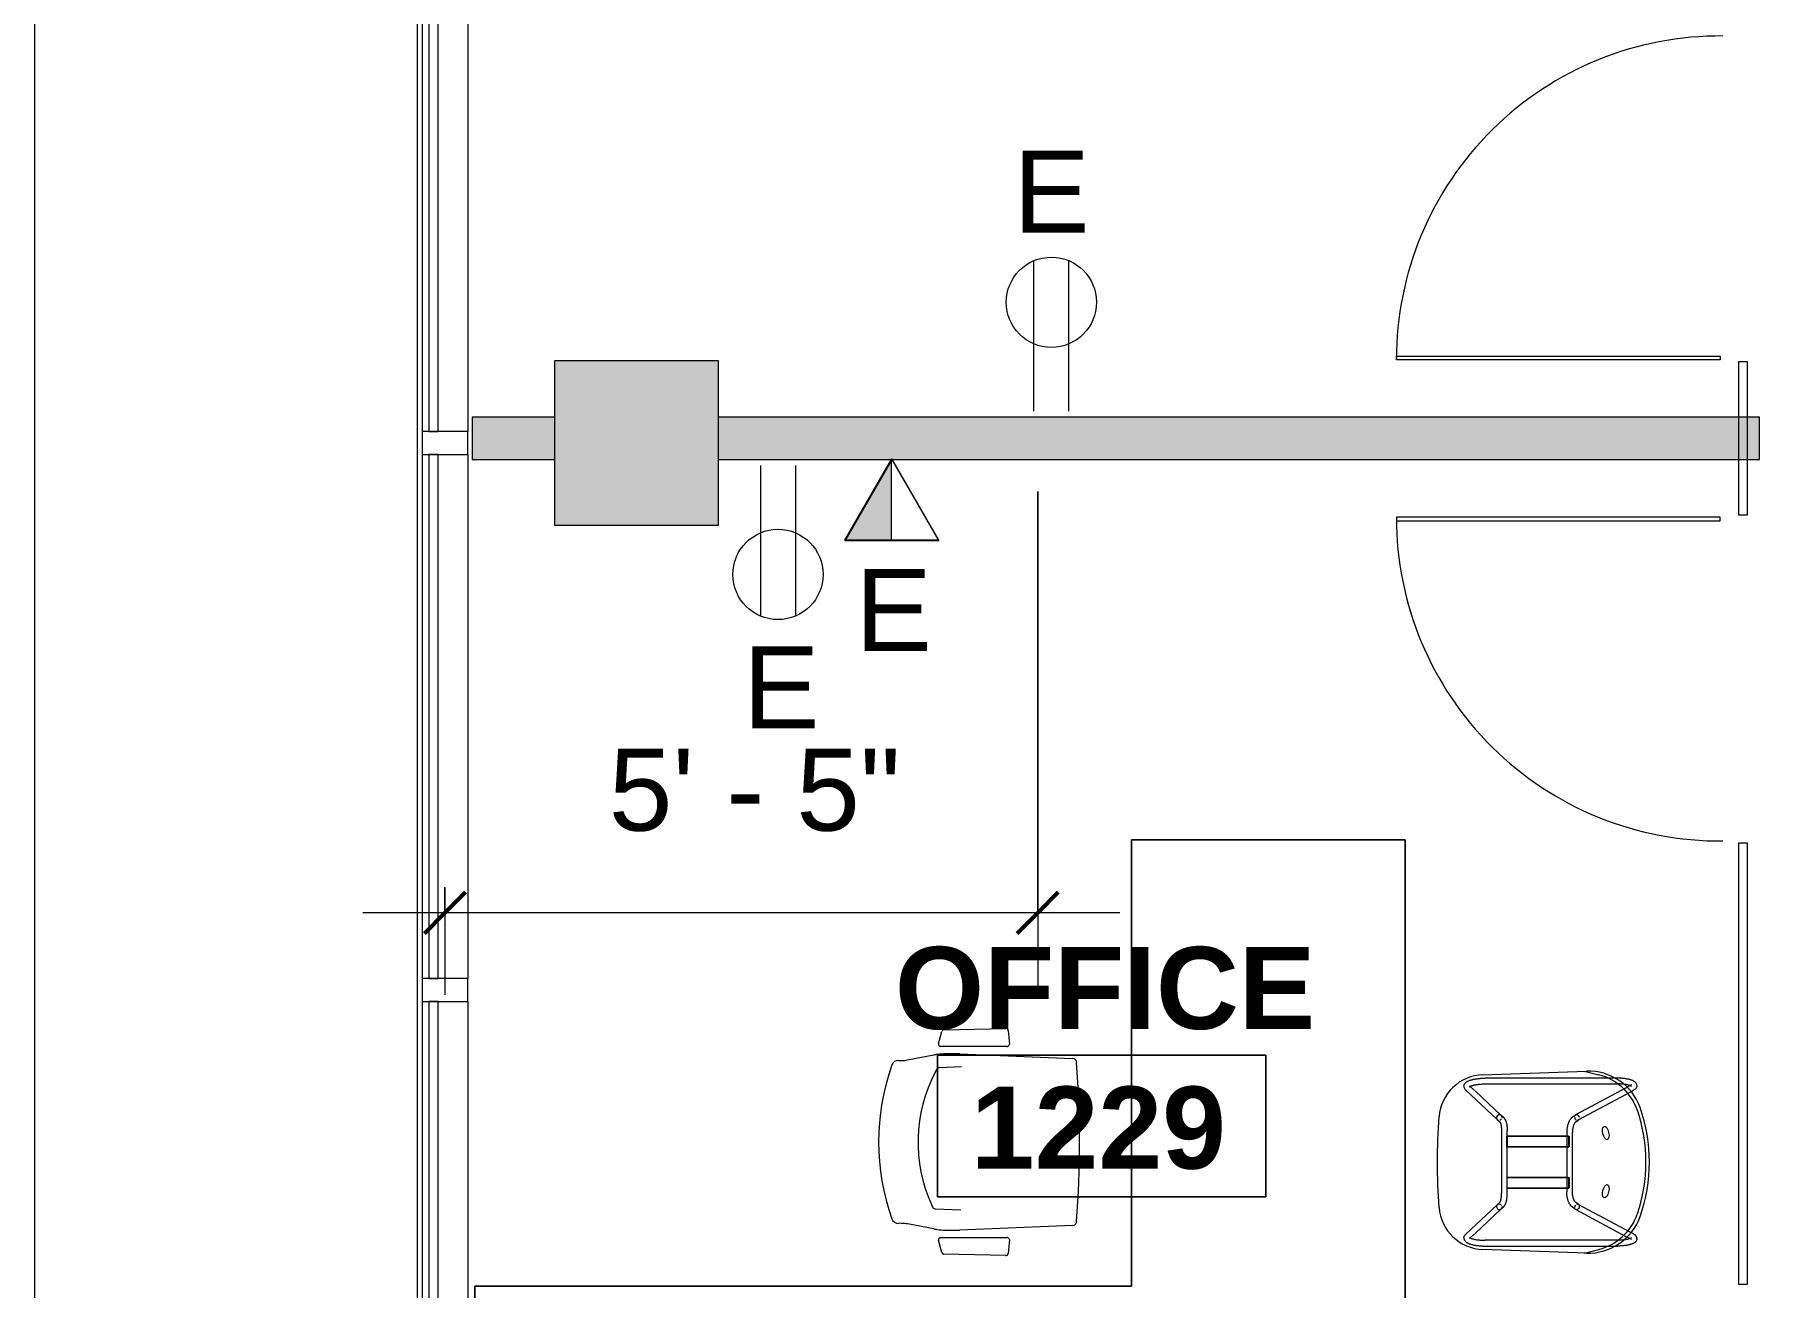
# Model space of a CAD drawing. Header units: inches. Extents: x -326 to 986, y -79 to 1436.
# Drawn here: x -272.6 to -83.5, y 133.9 to 271.3 of the extents above; entities that cross this region are included whole.
import ezdxf

# ---------------------------------------------------------------- set-up
doc = ezdxf.new("R2010")
doc.units = ezdxf.units.IN
doc.header["$LTSCALE"] = 48
doc.header["$MEASUREMENT"] = 0
for name, color, linetype, lineweight in [('A-ANNO-DIMS', 8, 'Continuous', 9), ('A-ANNO-DIMS-96', 8, 'Continuous', 9), ('A-ANNO-NOTE', 4, 'Continuous', 13), ('A-AREA-IDEN', 1, 'Continuous', 9), ('A-DOOR', 8, 'Continuous', 13), ('A-GENM', 8, 'Continuous', 9), ('A-GLAZ-CURT', 8, 'Continuous', 9), ('A-GLAZ-CWMG', 8, 'Continuous', 9), ('A-WALL', 8, 'Continuous', 13), ('A-WALL-PATT', 8, 'Continuous', 13), ('I-FURN', 47, 'Continuous', 9), ('S-COLS', 8, 'Continuous', 13)]:
    doc.layers.add(name, color=color, linetype=linetype, lineweight=lineweight)
doc.styles.add('Swis721 Lt BT', font='swissl.ttf', dxfattribs={"height": 9})
doc.styles.add('Swis721 Lt BT_B', font='', dxfattribs={"height": 9})
doc.styles.get('Swis721 Lt BT_B').set_extended_font_data('Swis721 Lt BT', bold=True)
doc.dimstyles.new('OTJ_-_3_32__Linear__1_2__Tolerance', dxfattribs={"dimscale": 12, "dimtxt": 9.497835, "dimasz": 0.375, "dimexe": 0.75, "dimexo": 0.5, "dimgap": 0.5, "dimtad": 1, "dimdec": 1, "dimrnd": 0.5, "dimzin": 3, "dimdsep": 46, "dimlunit": 4, "dimtxsty": 'Swis721 Lt BT', "dimblk1": 'OBLIQUE', "dimblk2": 'OBLIQUE', "dimsah": 1, "dimcen": 0.09, "dimdle": 0.75, "dimazin": 0, "dimtfac": 1, "dimtdec": 4, "dimtix": 1, "dimtmove": 0, "dimatfit": 3, "dimfxl": 1, "dimtvp": 1, "dimfrac": 2, "dimtolj": 1, "dimtzin": 0, "dimarcsym": 2})

# ---------------------------------------------------------------- blocks, each defined once
blk = doc.blocks.new('Concrete-Square-Column - 18 x 18-6977650-Level XX  POWER _ SIGNAL NEW')
at = {"layer": 'S-COLS'}
blk.add_hatch(color=256, dxfattribs=at).paths.add_polyline_path([(-3.86, -9), (9, -9), (9, 9), (-9, 9), (-9, -9)], flags=0)
for p, q in [((9, 9), (-9, 9)), ((-9, 9), (-9, -9)), ((9, -9), (9, 9)), ((-9, -9), (9, -9))]:
    blk.add_line(p, q, dxfattribs=at)
blk = doc.blocks.new('System Panel - Glazed - Offset-8500634-Level XX  POWER _ SIGNAL NEW')
at = {"layer": 'A-GLAZ-CURT'}
for p, q in [((28.75, 1.75), (-28.75, 1.75)), ((-28.75, 1.75), (-28.75, 0.75)), ((-28.75, 0.75), (28.75, 0.75)), ((28.75, 0.75), (28.75, 1.75))]:
    blk.add_line(p, q, dxfattribs=at)
blk = doc.blocks.new('Rectangular Mullion - 2_5_ x 5_ rectangular-V7-Level XX  POWER _ SIGNAL NEW')
at = {"layer": 'A-GLAZ-CWMG'}
for p, q in [((496.64, -13.97), (554.14, -13.97)), ((496.64, -18.97), (554.14, -18.97))]:
    blk.add_line(p, q, dxfattribs=at)
blk = doc.blocks.new('Rectangular Mullion - 2_5_ x 5_ rectangular-8463284-Level XX  POWER _ SIGNAL NEW')
at = {"layer": 'A-GLAZ-CWMG'}
for p, q in [((-1.25, 2.5), (1.25, 2.5)), ((-1.25, -2.5), (-1.25, 2.5)), ((1.25, 2.5), (1.25, -2.5)), ((1.25, -2.5), (-1.25, -2.5))]:
    blk.add_line(p, q, dxfattribs=at)
blk = doc.blocks.new('Furniture 9 - Furniture 2-7944439-Level XX  POWER _ SIGNAL NEW')
at = {"layer": 'I-FURN'}
for p, q in [((-122.35, 183), (-152.35, 183)), ((-152.35, 183), (-152.35, 134.06)), ((-152.35, 134.06), (-152.35, 183)), ((-152.35, 183), (-122.35, 183)), ((-122.35, 125.84), (-122.35, 183)), ((-122.35, 183), (-122.35, 125.84)), ((-152.35, 134.06), (-224.35, 134.06)), ((-224.35, 134.06), (-224.35, 109.84)), ((-224.35, 109.84), (-224.35, 134.06)), ((-224.35, 134.06), (-152.35, 134.06)), ((-121.18, 125.84), (-122.35, 125.84)), ((-122.35, 125.84), (-121.18, 125.84)), ((-121.18, 109.84), (-121.18, 125.84)), ((-121.18, 125.84), (-121.18, 109.84)), ((-224.35, 109.84), (-121.18, 109.84)), ((-121.18, 109.84), (-224.35, 109.84))]:
    blk.add_line(p, q, dxfattribs=at)
blk = doc.blocks.new('Haworth_Chair_Very-Perforated Conference - Arms-7937587-Level XX  POWER _ SIGNAL NEW')
at = {"layer": 'I-FURN'}
for p, q in [((-9.66, -3.1), (-9.17, 9.25)), ((9.17, 9.25), (9.66, -3.1)), ((-12.31, -4.88), (-12.46, 1.93)), ((-12.22, 2.2), (-10.7, 2.33)), ((-10.47, 2.08), (-10.47, -5.24)), ((10.47, -5.24), (10.47, 2.08)), ((10.7, 2.33), (12.22, 2.2)), ((12.46, 1.93), (12.31, -4.88)), ((-8.18, -5.32), (-8.28, -2.93)), ((7.35, -5.81), (7.45, -3)), ((-10.78, -5.45), (-12.13, -5.09)), ((12.13, -5.09), (10.78, -5.45)), ((-8.99, -8.85), (-9.54, -5.95)), ((9.54, -5.95), (8.99, -8.85)), ((-8.92, -9.82), (-8.93, -9.49)), ((8.93, -9.49), (8.92, -9.82))]:
    blk.add_line(p, q, dxfattribs=at)
for centre, radius, start, end in [((-8.7, 9.25), 0.465, 90, 180), ((0, -107.25), 117.28, 85.7439, 94.2561), ((8.7, 9.25), 0.465, 0, 90.1415), ((-12.2, 1.95), 0.26, 94.7236, 183.2764), ((-10.72, 2.08), 0.254, 359.9835, 85.1214), ((10.72, 2.08), 0.254, 94.8786, 180.0165), ((12.2, 1.95), 0.26, 356.7236, 85.2764), ((14.88, -4.07), 24.56, 177.734, 181.396), ((-14.88, -4.07), 24.56, 358.604, 2.266), ((-12.06, -4.84), 0.253, 189.3587, 255.0149), ((-10.72, -5.2), 0.251, 255.0149, 352.3147), ((-1.67, -4.48), 8, 181.396, 188.0632), ((-1.67, -4.48), 8, 188.0632, 190.6423), ((-7.9, -5.31), 0.279, 182.2861, 236.5267), ((-7.07, -4.46), 1.47, 227.5862, 244.4489), ((1.67, -4.48), 8, 349.3577, 351.9368), ((1.67, -4.48), 8, 351.9368, 358.604), ((10.72, -5.2), 0.251, 187.6853, 284.9851), ((12.06, -4.84), 0.253, 284.9851, 350.6413), ((0.03, 8.86), 16.55, 242.3132, 294.4119), ((6.23, -4.53), 1.8, 290.6312, 303.4353), ((7.07, -5.79), 0.28, 303.4353, 356.5647), ((-12.59, -9.53), 3.66, 0.5592, 10.6423), ((12.59, -9.53), 3.66, 169.3577, 179.4408), ((-8.2, -9.88), 0.726, 175.2058, 250.5697), ((0, 13.38), 25.38, 250.5697, 289.4303), ((8.2, -9.88), 0.726, 289.4303, 4.7942)]:
    blk.add_arc(centre, radius, start, end, dxfattribs=at)
blk = doc.blocks.new('HighTower_Eyes_Guest - HighTower_Eyes_Guest-7937588-Level XX  POWER _ SIGNAL NEW')
at = {"layer": 'I-FURN'}
for p, q in [((-8.38, 8.72), (-7.85, 8.16)), ((-8.25, 8.73), (-8.25, 8.72)), ((-4.67, 5.67), (-7.92, 9.15)), ((-7.81, 8.11), (-5.12, 5.24)), ((7.92, 9.15), (4.67, 5.67)), ((5.12, 5.24), (7.81, 8.11)), ((7.85, 8.16), (8.38, 8.72)), ((8.25, 8.73), (8.25, 8.72)), ((8.32, 9.33), (8.38, 9.33)), ((8.53, 7.8), (8.53, 7.74)), ((-9.98, -4.11), (-9.58, 7.25)), ((-9.2, 7.02), (-9.2, -7.23)), ((-8.57, -7.57), (-8.57, 7.02)), ((-4.4, 5.38), (-4.67, 5.67)), ((4.67, 5.67), (4.4, 5.38)), ((8.57, 7.02), (8.57, -7.57)), ((9.19, 7.46), (9.19, 7.38)), ((9.2, -7.19), (9.2, 7.02)), ((9.58, 7.25), (9.98, -4.11)), ((-5.13, 5.25), (-4.85, 4.95)), ((-4.4, 5.38), (-4.4, 5.38)), ((3.42, 5.2), (-3.42, 5.2)), ((-3.42, 4.58), (-2.86, 4.58)), ((-1.68, 4.61), (-2.86, 4.61)), ((-2.86, 4.61), (-2.86, 4.59)), ((-2.86, 4.6), (-1.68, 4.6)), ((-2.86, 4.58), (-2.86, 4.6)), ((-2.86, 3.53), (-2.86, 4.6)), ((-2.86, 4.59), (-2.86, 4.58)), ((-2.86, 4.58), (-2.86, 4.58)), ((-2.86, 4.58), (-2.86, 3.07)), ((-1.68, 4.59), (-1.68, 4.61)), ((-1.68, 4.6), (-1.68, 4.58)), ((-1.68, 4.6), (-1.68, 3.53)), ((-1.68, 4.58), (-1.68, 4.59)), ((-1.68, 4.58), (1.68, 4.58)), ((-1.68, 4.58), (-1.68, 4.58)), ((-1.68, 3.07), (-1.68, 4.58)), ((1.68, 4.59), (1.68, 4.61)), ((1.68, 4.61), (2.86, 4.61)), ((1.68, 3.53), (1.68, 4.6)), ((1.68, 4.6), (1.68, 4.58)), ((2.86, 4.6), (1.68, 4.6)), ((1.68, 4.58), (1.68, 4.59)), ((1.68, 4.58), (1.68, 3.07)), ((2.86, 4.61), (2.86, 4.59)), ((2.86, 4.58), (2.86, 4.6)), ((2.86, 4.6), (2.86, 3.53)), ((2.86, 4.59), (2.86, 4.58)), ((2.86, 4.58), (3.42, 4.58)), ((2.86, 3.07), (2.86, 4.58)), ((3.44, 5.2), (3.42, 5.2)), ((3.44, 4.58), (3.42, 4.58)), ((4.65, 4.81), (4.62, 4.79)), ((4.79, 4.89), (4.76, 4.87)), ((4.85, 4.95), (5.13, 5.25)), ((-2.86, 3.21), (-2.86, 3.53)), ((-2.86, -1.43), (-2.86, 3.21)), ((-2.86, 3.07), (-2.86, 2.45)), ((-2.86, 2.45), (-2.86, 1.82)), ((-1.68, 3.53), (-1.68, 3.37)), ((-1.68, 3.37), (-1.68, 3.21)), ((-1.68, 3.21), (-1.68, -1.43)), ((-1.68, 1.82), (-1.68, 3.07)), ((1.68, 3.37), (1.68, 3.53)), ((1.68, 3.21), (1.68, 3.37)), ((1.68, -1.43), (1.68, 3.21)), ((1.68, 3.07), (1.68, 1.82)), ((2.86, 3.53), (2.86, 3.21)), ((2.86, 3.21), (2.86, -1.43)), ((2.86, 1.82), (2.86, 3.07)), ((-2.86, 1.82), (-2.86, 0.75)), ((-2.86, 0.75), (-2.86, -0.38)), ((-1.68, 0.75), (-1.68, 1.82)), ((-1.68, 0.18), (-1.68, 0.75)), ((-1.68, -0.38), (-1.68, 0.18)), ((1.68, 1.82), (1.68, 0.75)), ((1.68, 0.75), (1.68, -0.38)), ((2.86, 0.75), (2.86, 1.82)), ((2.86, -0.38), (2.86, 0.75)), ((-2.86, -0.38), (-2.86, -1.94)), ((-2.86, -1.55), (-2.86, -1.43)), ((-2.86, -1.76), (-2.86, -1.55)), ((-2.86, -1.96), (-2.86, -1.76)), ((-1.68, -1.94), (-1.68, -0.38)), ((-1.68, -1.43), (-1.68, -1.76)), ((-1.68, -1.76), (-1.68, -1.96)), ((1.68, -0.38), (1.68, -1.95)), ((1.68, -1.66), (1.68, -1.43)), ((1.68, -1.76), (1.68, -1.66)), ((1.68, -1.96), (1.68, -1.76)), ((2.86, -1.94), (2.86, -0.38)), ((2.86, -1.43), (2.86, -1.66)), ((2.86, -1.66), (2.86, -1.76)), ((2.86, -1.76), (2.86, -1.96)), ((-5.18, -2.92), (-8.18, -8.49)), ((-7.71, -8.96), (-4.63, -3.21)), ((-4.92, -2.56), (-5.16, -2.9)), ((-4.92, -2.56), (-4.89, -2.52)), ((-4.82, -2.44), (-4.78, -2.41)), ((-4.65, -3.26), (-4.41, -2.93)), ((-4.52, -2.22), (-4.47, -2.2)), ((-4.39, -2.9), (-4.38, -2.89)), ((-4.28, -2.8), (-4.25, -2.79)), ((-3.32, -1.94), (-3.25, -1.94)), ((3.25, -1.94), (-3.25, -1.94)), ((-3.25, -2.57), (3.25, -2.57)), ((-2.86, -1.99), (-2.86, -2.03)), ((-2.86, -2.03), (-2.86, -1.99)), ((-2.86, -2.04), (-2.86, -2.1)), ((-2.86, -2.1), (-2.86, -2.04)), ((-2.86, -2.17), (-2.86, -2.1)), ((-2.86, -2.12), (-2.86, -2.17)), ((-1.68, -2.12), (-2.86, -2.12)), ((-1.68, -2.22), (-2.86, -2.22)), ((-1.68, -2.04), (-1.68, -2.09)), ((-1.68, -2.09), (-1.68, -2.04)), ((-1.68, -2.1), (-1.68, -2.16)), ((1.68, -2.05), (1.68, -2.1)), ((1.68, -2.1), (1.68, -2.05)), ((1.68, -2.12), (1.68, -2.18)), ((1.68, -2.18), (1.68, -2.12)), ((2.86, -2.12), (1.68, -2.12)), ((2.86, -2.22), (1.68, -2.22)), ((2.86, -1.99), (2.86, -2.04)), ((2.86, -2.04), (2.86, -1.99)), ((2.86, -2.04), (2.86, -2.1)), ((2.86, -2.1), (2.86, -2.04)), ((2.86, -2.11), (2.86, -2.18)), ((2.86, -2.18), (2.86, -2.12)), ((4.41, -2.93), (4.65, -3.26)), ((4.62, -3.2), (7.71, -8.96)), ((5.16, -2.9), (4.92, -2.56)), ((8.2, -8.54), (5.17, -2.9)), ((-9.97, -3.84), (-9.57, -5.45)), ((9.97, -3.84), (9.57, -5.45)), ((-9.2, -7.23), (-9.2, -7.57)), ((9.2, -7.57), (9.2, -7.23)), ((-8.2, -8.54), (-8.43, -8.96)), ((-8.3, -9.03), (-8.3, -9.03)), ((-7.88, -9.26), (-7.71, -8.96)), ((7.71, -8.96), (7.88, -9.26)), ((8.43, -8.96), (8.2, -8.54)), ((8.3, -9.03), (8.3, -9.03)), ((8.56, -7.9), (8.57, -7.83)), ((8.57, -7.57), (8.57, -7.57))]:
    blk.add_line(p, q, dxfattribs=at)
at = {"layer": 'I-FURN', "flags": 128}
for points in [[(-9.17, 7.68), (-9.17, 7.62), (-9.18, 7.54), (-9.19, 7.46)], [(-9.1, 8.16), (-9.12, 8.08), (-9.13, 8.01), (-9.14, 7.93), (-9.15, 7.86), (-9.16, 7.78), (-9.17, 7.7)], [(-8.97, 8.68), (-8.99, 8.62), (-9.01, 8.56), (-9.03, 8.5), (-9.04, 8.43), (-9.06, 8.37), (-9.08, 8.3), (-9.09, 8.23), (-9.1, 8.16)], [(-8.9, 8.84), (-8.93, 8.79), (-8.95, 8.74), (-8.97, 8.68)], [(-8.69, 9.16), (-8.73, 9.12), (-8.77, 9.08), (-8.8, 9.04), (-8.83, 8.99), (-8.85, 8.94), (-8.88, 8.9), (-8.9, 8.85)], [(-8.56, 9.27), (-8.61, 9.24), (-8.65, 9.2), (-8.69, 9.16)], [(-8.53, 7.8), (-8.53, 7.74), (-8.54, 7.67), (-8.55, 7.6), (-8.55, 7.53), (-8.56, 7.45), (-8.56, 7.38), (-8.57, 7.3), (-8.57, 7.23), (-8.57, 7.15), (-8.57, 7.08), (-8.57, 7.02)], [(-8.45, 9.31), (-8.51, 9.29), (-8.56, 9.27)], [(-8.37, 8.49), (-8.39, 8.45), (-8.4, 8.4), (-8.42, 8.35), (-8.43, 8.3), (-8.45, 8.25), (-8.46, 8.19), (-8.47, 8.13), (-8.48, 8.07), (-8.49, 8.01), (-8.51, 7.95), (-8.52, 7.88), (-8.52, 7.81)], [(-8.32, 9.33), (-8.38, 9.33), (-8.45, 9.31)], [(-8.38, 8.73), (-8.38, 8.72), (-8.38, 8.72)], [(-8.3, 8.66), (-8.31, 8.63), (-8.33, 8.6), (-8.34, 8.57), (-8.36, 8.53), (-8.37, 8.49)], [(-8.31, 9.33), (-8.25, 9.33), (-8.19, 9.31), (-8.13, 9.29), (-8.07, 9.27), (-8.02, 9.24), (-7.98, 9.2)], [(-8.26, 8.71), (-8.27, 8.7), (-8.29, 8.68), (-8.3, 8.66)], [(-8.25, 8.72), (-8.25, 8.72), (-8.26, 8.71)], [(-7.98, 9.2), (-7.94, 9.16), (-7.92, 9.15)], [(8.13, 9.29), (8.07, 9.27), (8.02, 9.24), (7.98, 9.2), (7.94, 9.16), (7.92, 9.15)], [(8.31, 9.33), (8.25, 9.33), (8.19, 9.31), (8.13, 9.29)], [(8.25, 8.72), (8.25, 8.72), (8.26, 8.71)], [(8.26, 8.71), (8.27, 8.7), (8.29, 8.68), (8.3, 8.66)], [(8.3, 8.66), (8.31, 8.63), (8.33, 8.6), (8.34, 8.57), (8.36, 8.53)], [(8.36, 8.53), (8.37, 8.49), (8.39, 8.45), (8.4, 8.4)], [(8.38, 9.33), (8.45, 9.31), (8.51, 9.29), (8.56, 9.27), (8.61, 9.24), (8.65, 9.2), (8.69, 9.16), (8.73, 9.12), (8.77, 9.08), (8.8, 9.04), (8.83, 8.99), (8.85, 8.94), (8.88, 8.9), (8.9, 8.85)], [(8.38, 8.73), (8.38, 8.72), (8.38, 8.72)], [(8.4, 8.4), (8.42, 8.35), (8.43, 8.3), (8.45, 8.25), (8.46, 8.19)], [(8.46, 8.19), (8.47, 8.13), (8.48, 8.07), (8.49, 8.01)], [(8.49, 8.01), (8.51, 7.95), (8.52, 7.88), (8.52, 7.81)], [(8.53, 7.74), (8.54, 7.67), (8.55, 7.6), (8.55, 7.53)], [(8.9, 8.84), (8.93, 8.79), (8.95, 8.74), (8.97, 8.68)], [(8.97, 8.68), (8.99, 8.62), (9.01, 8.56), (9.03, 8.5), (9.04, 8.43), (9.06, 8.37), (9.08, 8.3), (9.09, 8.23), (9.1, 8.16), (9.12, 8.08), (9.13, 8.01), (9.14, 7.93), (9.15, 7.86), (9.16, 7.78), (9.17, 7.7)], [(9.17, 7.68), (9.17, 7.62), (9.18, 7.54), (9.19, 7.46)], [(-9.19, 7.46), (-9.19, 7.38), (-9.19, 7.29), (-9.2, 7.21), (-9.2, 7.13), (-9.2, 7.04), (-9.2, 7.02)], [(8.55, 7.53), (8.56, 7.45), (8.56, 7.38)], [(8.56, 7.38), (8.57, 7.3), (8.57, 7.23), (8.57, 7.15), (8.57, 7.08), (8.57, 7.02)], [(9.19, 7.38), (9.19, 7.29), (9.2, 7.21), (9.2, 7.13), (9.2, 7.04), (9.2, 7.02)], [(-4.85, 4.95), (-4.82, 4.92), (-4.79, 4.89), (-4.76, 4.87), (-4.72, 4.85), (-4.69, 4.83)], [(-4.69, 4.83), (-4.65, 4.81), (-4.62, 4.79), (-4.58, 4.77), (-4.54, 4.75)], [(-4.54, 4.75), (-4.5, 4.74), (-4.46, 4.73), (-4.42, 4.71), (-4.38, 4.7)], [(-4.4, 5.38), (-4.39, 5.38), (-4.38, 5.37), (-4.37, 5.37), (-4.36, 5.36), (-4.35, 5.35), (-4.33, 5.34), (-4.31, 5.33), (-4.29, 5.33), (-4.26, 5.32), (-4.24, 5.31), (-4.21, 5.3), (-4.18, 5.29), (-4.15, 5.28), (-4.11, 5.27)], [(-4.38, 4.7), (-4.34, 4.69), (-4.29, 4.67), (-4.25, 4.66), (-4.2, 4.65), (-4.16, 4.64), (-4.11, 4.64), (-4.06, 4.63), (-4.01, 4.62), (-3.96, 4.61), (-3.91, 4.61), (-3.86, 4.6), (-3.81, 4.6), (-3.76, 4.59), (-3.7, 4.59), (-3.65, 4.58), (-3.6, 4.58), (-3.54, 4.58)], [(-4.11, 5.27), (-4.08, 5.27), (-4.04, 5.26), (-4, 5.25), (-3.97, 5.24), (-3.93, 5.24), (-3.88, 5.23), (-3.84, 5.23), (-3.8, 5.22)], [(-3.8, 5.22), (-3.76, 5.22), (-3.71, 5.21), (-3.67, 5.21), (-3.62, 5.21), (-3.58, 5.21), (-3.53, 5.2), (-3.49, 5.2), (-3.44, 5.2), (-3.42, 5.2)], [(-3.54, 4.58), (-3.49, 4.58), (-3.44, 4.58), (-3.42, 4.58)], [(3.58, 5.21), (3.53, 5.2), (3.49, 5.2), (3.44, 5.2)], [(3.6, 4.58), (3.54, 4.58), (3.49, 4.58), (3.44, 4.58)], [(3.8, 5.22), (3.76, 5.22), (3.71, 5.21), (3.67, 5.21), (3.62, 5.21), (3.58, 5.21)], [(4.16, 4.64), (4.11, 4.64), (4.06, 4.63), (4.01, 4.62), (3.96, 4.61), (3.91, 4.61), (3.86, 4.6), (3.81, 4.6), (3.76, 4.59), (3.7, 4.59), (3.65, 4.58), (3.6, 4.58)], [(4.11, 5.27), (4.08, 5.27), (4.04, 5.26), (4, 5.25), (3.97, 5.24), (3.93, 5.24), (3.88, 5.23), (3.84, 5.23), (3.8, 5.22)], [(4.21, 5.3), (4.18, 5.29), (4.15, 5.28), (4.11, 5.27)], [(4.34, 4.69), (4.29, 4.67), (4.25, 4.66), (4.2, 4.65), (4.16, 4.64)], [(4.4, 5.38), (4.4, 5.38), (4.39, 5.38), (4.38, 5.37), (4.37, 5.37), (4.36, 5.36), (4.35, 5.35), (4.33, 5.34), (4.31, 5.33), (4.29, 5.33), (4.26, 5.32), (4.24, 5.31), (4.21, 5.3)], [(4.42, 4.71), (4.38, 4.7), (4.34, 4.69)], [(4.62, 4.79), (4.58, 4.77), (4.54, 4.75), (4.5, 4.74), (4.46, 4.73), (4.42, 4.71)], [(4.76, 4.87), (4.72, 4.85), (4.69, 4.83), (4.65, 4.81)], [(4.85, 4.95), (4.82, 4.92), (4.79, 4.89)], [(-4.89, -2.52), (-4.86, -2.48), (-4.82, -2.44)], [(-4.78, -2.41), (-4.74, -2.37), (-4.7, -2.34), (-4.66, -2.31)], [(-4.66, -2.31), (-4.61, -2.28), (-4.56, -2.25), (-4.52, -2.22)], [(-4.47, -2.2), (-4.41, -2.17), (-4.36, -2.15)], [(-4.41, -2.93), (-4.4, -2.91), (-4.39, -2.9)], [(-4.38, -2.89), (-4.36, -2.87), (-4.34, -2.85), (-4.32, -2.84), (-4.3, -2.82), (-4.28, -2.8)], [(-4.36, -2.15), (-4.31, -2.12), (-4.25, -2.1), (-4.19, -2.08)], [(-4.25, -2.79), (-4.22, -2.77), (-4.19, -2.75)], [(-4.19, -2.08), (-4.14, -2.07), (-4.08, -2.05)], [(-4.19, -2.75), (-4.15, -2.74), (-4.12, -2.72)], [(-4.12, -2.72), (-4.08, -2.71), (-4.04, -2.69)], [(-4.08, -2.05), (-4.02, -2.03), (-3.96, -2.02), (-3.9, -2.01), (-3.83, -1.99)], [(-4.04, -2.69), (-4, -2.68), (-3.96, -2.66), (-3.91, -2.65), (-3.87, -2.64), (-3.82, -2.63), (-3.77, -2.62), (-3.72, -2.61), (-3.67, -2.6), (-3.62, -2.59), (-3.57, -2.59)], [(-3.83, -1.99), (-3.77, -1.98), (-3.71, -1.97), (-3.64, -1.96), (-3.58, -1.96), (-3.51, -1.95), (-3.45, -1.95), (-3.38, -1.94), (-3.32, -1.94)], [(-3.57, -2.59), (-3.52, -2.58), (-3.46, -2.58), (-3.41, -2.57), (-3.36, -2.57), (-3.3, -2.57), (-3.25, -2.57)], [(4.08, -2.05), (4.02, -2.03), (3.96, -2.02), (3.9, -2.01), (3.83, -1.99), (3.77, -1.98), (3.71, -1.97), (3.64, -1.96), (3.58, -1.96), (3.51, -1.95), (3.45, -1.95), (3.38, -1.94), (3.32, -1.94), (3.25, -1.94)], [(3.52, -2.58), (3.46, -2.58), (3.41, -2.57), (3.36, -2.57), (3.3, -2.57), (3.25, -2.57)], [(3.77, -2.62), (3.72, -2.61), (3.67, -2.6), (3.62, -2.59), (3.57, -2.59), (3.52, -2.58)], [(4.38, -2.89), (4.36, -2.87), (4.34, -2.85), (4.32, -2.84), (4.3, -2.82), (4.28, -2.8), (4.25, -2.79), (4.22, -2.77), (4.19, -2.75), (4.15, -2.74), (4.12, -2.72), (4.08, -2.71), (4.04, -2.69), (4, -2.68), (3.96, -2.66), (3.91, -2.65), (3.87, -2.64), (3.82, -2.63), (3.77, -2.62)], [(4.47, -2.2), (4.41, -2.17), (4.36, -2.15), (4.31, -2.12), (4.25, -2.1), (4.19, -2.08), (4.14, -2.07), (4.08, -2.05)], [(4.41, -2.93), (4.4, -2.91), (4.39, -2.9), (4.38, -2.89)], [(4.66, -2.31), (4.61, -2.28), (4.56, -2.25), (4.52, -2.22), (4.47, -2.2)], [(4.74, -2.37), (4.7, -2.34), (4.66, -2.31)], [(4.92, -2.56), (4.89, -2.52), (4.86, -2.48), (4.82, -2.44), (4.78, -2.41), (4.74, -2.37)], [(-8.39, -9.63), (-8.45, -9.62), (-8.51, -9.61), (-8.57, -9.59), (-8.62, -9.57), (-8.67, -9.54), (-8.71, -9.5), (-8.75, -9.47), (-8.78, -9.43), (-8.81, -9.39), (-8.84, -9.35), (-8.87, -9.31), (-8.89, -9.27), (-8.91, -9.22), (-8.94, -9.18), (-8.96, -9.13), (-8.98, -9.08), (-9, -9.03), (-9.01, -8.98), (-9.03, -8.92), (-9.05, -8.87), (-9.06, -8.81), (-9.08, -8.75), (-9.09, -8.69), (-9.1, -8.63), (-9.11, -8.57), (-9.13, -8.5), (-9.14, -8.44), (-9.15, -8.37), (-9.16, -8.3), (-9.16, -8.24), (-9.17, -8.17), (-9.18, -8.09), (-9.18, -8.02), (-9.19, -7.95), (-9.19, -7.88), (-9.19, -7.81), (-9.2, -7.73), (-9.2, -7.66), (-9.2, -7.59), (-9.2, -7.57)], [(-8.55, -8.08), (-8.56, -8.03), (-8.56, -7.96), (-8.56, -7.9), (-8.57, -7.83), (-8.57, -7.77), (-8.57, -7.7), (-8.57, -7.64), (-8.57, -7.57), (-8.57, -7.57)], [(-8.54, -8.2), (-8.54, -8.15), (-8.55, -8.09)], [(-8.38, -8.88), (-8.4, -8.85), (-8.41, -8.81), (-8.42, -8.78), (-8.43, -8.74), (-8.45, -8.69), (-8.46, -8.65), (-8.47, -8.6), (-8.48, -8.55), (-8.49, -8.5), (-8.5, -8.44), (-8.51, -8.39), (-8.52, -8.33), (-8.53, -8.27), (-8.54, -8.21)], [(-8.47, -9.03), (-8.47, -9.03), (-8.46, -9.02), (-8.46, -9.01), (-8.45, -9), (-8.44, -8.98), (-8.43, -8.96)], [(-8.39, -9.63), (-8.32, -9.62), (-8.26, -9.61), (-8.21, -9.59), (-8.15, -9.57), (-8.11, -9.54), (-8.06, -9.5), (-8.03, -9.47), (-7.99, -9.43), (-7.96, -9.39), (-7.93, -9.35), (-7.91, -9.31), (-7.88, -9.27), (-7.88, -9.26)], [(-8.32, -9.01), (-8.32, -9), (-8.34, -8.98), (-8.35, -8.96), (-8.36, -8.94), (-8.37, -8.91), (-8.38, -8.88)], [(-8.3, -9.03), (-8.31, -9.02), (-8.32, -9.01)], [(8.39, -9.63), (8.32, -9.62), (8.26, -9.61), (8.21, -9.59), (8.15, -9.57), (8.11, -9.54), (8.06, -9.5), (8.03, -9.47), (7.99, -9.43), (7.96, -9.39), (7.93, -9.35), (7.91, -9.31), (7.88, -9.27), (7.88, -9.26)], [(8.3, -9.03), (8.31, -9.02), (8.32, -9.01)], [(8.32, -9.01), (8.32, -9), (8.34, -8.98), (8.35, -8.96), (8.36, -8.94), (8.37, -8.91), (8.38, -8.88)], [(8.38, -8.88), (8.4, -8.85), (8.41, -8.81), (8.42, -8.78), (8.43, -8.74), (8.45, -8.69), (8.46, -8.65), (8.47, -8.6), (8.48, -8.55), (8.49, -8.5), (8.5, -8.44), (8.51, -8.39), (8.52, -8.33), (8.53, -8.27), (8.54, -8.21)], [(8.39, -9.63), (8.45, -9.62), (8.51, -9.61), (8.57, -9.59), (8.62, -9.57), (8.67, -9.54), (8.71, -9.5), (8.75, -9.47), (8.78, -9.43), (8.81, -9.39), (8.84, -9.35), (8.87, -9.31), (8.89, -9.27), (8.91, -9.22), (8.94, -9.18), (8.96, -9.13), (8.98, -9.08), (9, -9.03), (9.01, -8.98), (9.03, -8.92), (9.05, -8.87), (9.06, -8.81), (9.08, -8.75), (9.09, -8.69), (9.1, -8.63), (9.11, -8.57), (9.13, -8.5), (9.14, -8.44), (9.15, -8.37), (9.16, -8.3), (9.16, -8.24), (9.17, -8.17), (9.18, -8.09), (9.18, -8.02), (9.19, -7.95), (9.19, -7.88), (9.19, -7.81), (9.2, -7.73), (9.2, -7.66), (9.2, -7.59), (9.2, -7.57)], [(8.47, -9.03), (8.47, -9.03), (8.46, -9.02), (8.46, -9.01), (8.45, -9), (8.44, -8.98), (8.43, -8.96)], [(8.54, -8.2), (8.54, -8.15), (8.55, -8.09), (8.56, -8.03), (8.56, -7.96), (8.56, -7.9)], [(8.57, -7.83), (8.57, -7.77), (8.57, -7.7), (8.57, -7.64), (8.57, -7.57)]]:
    blk.add_lwpolyline(points, dxfattribs=at)
at = {"layer": 'I-FURN'}
for centre, radius, start, end in [((-4.58, 7.08), 5, 94.6837, 178), ((0, -48.87), 61.14, 85.3163, 94.6837), ((4.58, 7.08), 5, 2, 85.3163), ((-3.98, -4.32), 6, 178, 250.5275), ((-3.75, -4), 6, 194, 251.1082), ((3.75, -4), 6, 288.8918, 346), ((3.98, -4.32), 6, 289.4725, 2), ((0, 6.94), 17.94, 250.5275, 289.4725), ((0, 6.94), 17.94, 250.5275, 289.4725), ((0, 6.94), 17.57, 251.1082, 288.8918)]:
    blk.add_arc(centre, radius, start, end, dxfattribs=at)
for centre, major_axis, ratio, start_param, end_param in [((-4.9, 5.45), (0.228, 0.213), 0.916448, 1.386162, 1.561074), ((-4.9, 5.46), (0.227, 0.214), 0.915808, 1.119912, 1.298687), ((-4.9, 5.45), (0.228, 0.213), 0.916448, 1.122377, 1.299274), ((-4.9, 5.46), (0.227, 0.214), 0.915808, 0.858112, 1.035719), ((-4.9, 5.45), (0.228, 0.213), 0.916448, 0.85768, 1.037475), ((-4.9, 5.46), (0.227, 0.214), 0.915808, 0.596313, 0.772256), ((-4.9, 5.45), (0.228, 0.213), 0.916448, 0.590929, 0.775676), ((-4.9, 5.46), (0.227, 0.214), 0.915808, 0.334513, 0.508251), ((-4.9, 5.45), (0.228, 0.213), 0.916448, 0.317986, 0.513876), ((-4.9, 5.45), (0.228, 0.213), 0.916448, 0, 0.252077), ((-4.9, 5.46), (0.227, 0.214), 0.915808, 6.0941, 6.355899), ((4.9, 5.45), (-0.228, 0.213), 0.916448, 6.031109, 6.554707), ((4.9, 5.46), (-0.227, 0.214), 0.915808, 6.210471, 6.472271), ((4.9, 5.45), (-0.228, 0.213), 0.916448, 5.769309, 5.979921), ((4.9, 5.46), (-0.227, 0.214), 0.915808, 5.511438, 5.948672), ((4.9, 5.45), (-0.228, 0.213), 0.916448, 5.50751, 5.70291), ((4.9, 5.45), (-0.228, 0.213), 0.916448, 5.24571, 5.434476), ((4.9, 5.46), (-0.227, 0.214), 0.915808, 5.247927, 5.425073), ((4.9, 5.45), (-0.228, 0.213), 0.916448, 4.983911, 5.168812), ((4.9, 5.46), (-0.227, 0.214), 0.915808, 4.456985, 5.163274), ((4.9, 5.45), (-0.228, 0.213), 0.916448, 4.722112, 4.904368), ((-4.9, 5.46), (0.227, 0.214), 0.915808, 2.167109, 2.356945), ((-4.9, 5.46), (0.227, 0.214), 0.915808, 2.428908, 2.632137), ((-4.9, 5.45), (0.228, 0.213), 0.916448, 2.43874, 2.608271), ((-4.9, 5.45), (0.228, 0.213), 0.916448, 2.175608, 2.346472), ((-4.9, 5.46), (0.227, 0.214), 0.915808, 2.690708, 2.898951), ((-4.9, 5.45), (0.228, 0.213), 0.916448, 2.697325, 3.13187), ((-4.9, 5.46), (0.227, 0.214), 0.915808, 1.90531, 2.091125), ((-4.9, 5.45), (0.228, 0.213), 0.916448, 1.912584, 2.084672), ((-4.9, 5.46), (0.227, 0.214), 0.915808, 2.952507, 3.141593), ((-4.9, 5.46), (0.227, 0.214), 0.915808, 1.64351, 1.82653), ((-4.9, 5.46), (0.227, 0.214), 0.915808, 3.141593, 3.214307), ((-4.9, 5.45), (0.228, 0.213), 0.916448, 3.13187, 3.141593), ((-4.9, 5.46), (0.227, 0.214), 0.915808, 3.289597, 3.476106), ((-4.9, 5.45), (0.228, 0.213), 0.916448, 3.684418, 3.861128), ((-4.9, 5.45), (0.228, 0.213), 0.916448, 3.917268, 4.104054), ((-4.9, 5.45), (0.228, 0.213), 0.916448, 4.471424, 5.226265), ((-4.9, 5.46), (0.227, 0.214), 0.915808, 4.785103, 5.269124), ((-4.9, 5.45), (0.228, 0.213), 0.916448, 6.011663, 6.283185), ((-4.9, 5.45), (0.228, 0.213), 0.916448, 5.91937, 6.011663), ((-4.9, 5.46), (0.227, 0.214), 0.915808, 5.832301, 5.871878), ((-4.9, 5.46), (0.227, 0.214), 0.915808, 5.269124, 5.308702), ((-4.9, 5.45), (0.228, 0.213), 0.916448, 5.524019, 5.708881), ((4.9, 5.45), (-0.228, 0.213), 0.916448, 1.05692, 1.31872), ((4.9, 5.46), (-0.227, 0.214), 0.915808, 1.236283, 1.433525), ((4.9, 5.45), (-0.228, 0.213), 0.916448, 1.31872, 1.580519), ((4.9, 5.46), (-0.227, 0.214), 0.915808, 1.498082, 1.759882), ((4.9, 5.45), (-0.228, 0.213), 0.916448, 1.580519, 1.808476), ((4.9, 5.45), (-0.228, 0.213), 0.916448, 2.177595, 2.364128), ((4.9, 5.45), (-0.228, 0.213), 0.916448, 2.440623, 2.627717), ((4.9, 5.46), (-0.227, 0.214), 0.915808, 2.54528, 2.707622), ((4.9, 5.46), (-0.227, 0.214), 0.915808, 3.068879, 3.141593), ((4.9, 5.45), (-0.228, 0.213), 0.916448, 3.141593, 3.151315), ((4.9, 5.45), (-0.228, 0.213), 0.916448, 3.151315, 3.593723), ((4.9, 5.46), (-0.227, 0.214), 0.915808, 3.141593, 3.330678), ((4.9, 5.46), (-0.227, 0.214), 0.915808, 4.192335, 4.377876), ((4.9, 5.45), (-0.228, 0.213), 0.916448, 4.198513, 4.377029), ((4.9, 5.46), (-0.227, 0.214), 0.915808, 3.386445, 3.592477), ((4.9, 5.46), (-0.227, 0.214), 0.915808, 3.926452, 4.116076), ((4.9, 5.45), (-0.228, 0.213), 0.916448, 3.936713, 4.120187), ((4.9, 5.46), (-0.227, 0.214), 0.915808, 3.653056, 3.854277), ((4.9, 5.45), (-0.228, 0.213), 0.916448, 3.674914, 3.857016), ((-4.9, -3.07), (-0.275, 0.148), 0.846149, 6.063543, 8.419737), ((-4.91, -3.08), (-0.255, 0.181), 0.826969, 0.26926, 0.531059), ((-4.91, -3.08), (-0.255, 0.181), 0.826969, 0.531059, 0.792858), ((-4.91, -3.08), (-0.255, 0.181), 0.826969, 0, 0.00746), ((-4.91, -3.08), (-0.255, 0.181), 0.826969, 5.525085, 5.754636), ((-4.91, -3.08), (-0.255, 0.181), 0.826969, 5.082031, 5.243448), ((-4.9, -3.07), (-0.275, 0.148), 0.846149, 2.136552, 2.294271), ((-4.91, -3.08), (-0.255, 0.181), 0.826969, 4.719849, 4.91726), ((-4.9, -3.07), (-0.275, 0.148), 0.846149, 4.492747, 4.754546), ((-4.9, -3.07), (-0.275, 0.148), 0.846149, 2.398351, 2.575143), ((-4.9, -3.07), (-0.275, 0.148), 0.846149, 2.660151, 2.896492), ((-4.9, -3.07), (-0.275, 0.148), 0.846149, 2.92195, 3.141593), ((-4.91, -3.08), (-0.255, 0.181), 0.826969, 3.149053, 3.382773), ((-4.91, -3.08), (-0.255, 0.181), 0.826969, 3.141593, 3.149053), ((-4.9, -3.07), (-0.275, 0.148), 0.846149, 3.829513, 3.969148), ((-4.9, -3.07), (-0.275, 0.148), 0.846149, 3.141593, 3.307212), ((-4.91, -3.08), (-0.255, 0.181), 0.826969, 3.672652, 3.917238), ((-4.9, -3.07), (-0.275, 0.148), 0.846149, 3.707348, 3.829513), ((-4.91, -3.08), (-0.255, 0.181), 0.826969, 3.597761, 3.672652), ((-4.9, -3.07), (-0.275, 0.148), 0.846149, 3.307212, 3.445549), ((4.9, -3.05), (0.275, 0.148), 0.846149, 2.575837, 2.796189), ((4.9, -3.05), (0.275, 0.148), 0.846149, 2.92445, 3.361235), ((4.9, -3.05), (0.275, 0.148), 0.846149, 2.052238, 2.314038), ((4.91, -3.08), (0.255, 0.181), 0.826969, 2.900413, 3.141593), ((4.9, -3.05), (0.275, 0.148), 0.846149, 1.287619, 1.78679), ((4.91, -3.08), (0.255, 0.181), 0.826969, 1.301537, 1.534958), ((4.91, -3.08), (0.255, 0.181), 0.826969, 1.039737, 1.201154), ((4.9, -3.05), (0.275, 0.148), 0.846149, 4.251883, 4.932031), ((4.9, -3.05), (0.275, 0.148), 0.846149, 0.743241, 0.922887), ((4.9, -3.05), (0.275, 0.148), 0.846149, 4.932031, 5.71743), ((4.9, -3.05), (0.275, 0.148), 0.846149, 5.71743, 6.717117), ((4.91, -3.08), (0.255, 0.181), 0.826969, 0, 0.254339), ((4.91, -3.08), (0.255, 0.181), 0.826969, 6.275725, 6.283185), ((4.91, -3.08), (0.255, 0.181), 0.826969, 5.490327, 5.654906), ((4.91, -3.08), (0.255, 0.181), 0.826969, 5.752126, 5.946129)]:
    blk.add_ellipse(centre, major_axis=major_axis, ratio=ratio, start_param=start_param, end_param=end_param, dxfattribs=at)
for centre, major_axis in [((-3.19, -6.22), (-0.731, 0.169)), ((3.19, -6.22), (0.731, 0.169))]:
    blk.add_ellipse(centre, major_axis=major_axis, ratio=0.429347, dxfattribs=at)
blk = doc.blocks.new('CW-Single Glass Door - Full Rail - Long Pull-8641691-Level XX  POWER _ SIGNAL NEW')
at = {"layer": 'A-DOOR'}
for p, q in [((-17.75, 36.75), (-17.375, 36.75)), ((-17.75, 1.25), (-17.75, 36.75)), ((-17.375, 36.75), (-17.375, 1.25)), ((-17.375, 1.25), (-17.75, 1.25))]:
    blk.add_line(p, q, dxfattribs=at)
blk.add_arc((-17.75, 1.25), 35.5, 359.5, 90, dxfattribs=at)
blk = doc.blocks.new('System Panel - Glazed - Offset-8643713-Level XX  POWER _ SIGNAL NEW')
at = {"layer": 'A-GLAZ-CURT'}
for p, q in [((24.17, 1.75), (-24.17, 1.75)), ((-24.17, 1.75), (-24.17, 0.75)), ((-24.17, 0.75), (24.17, 0.75)), ((24.17, 0.75), (24.17, 1.75))]:
    blk.add_line(p, q, dxfattribs=at)
blk = doc.blocks.new('System Panel - Glazed - Offset-8643762-Level XX  POWER _ SIGNAL NEW')
at = {"layer": 'A-GLAZ-CURT'}
for p, q in [((8.39, 1.75), (-8.39, 1.75)), ((-8.39, 1.75), (-8.39, 0.75)), ((-8.39, 0.75), (8.39, 0.75)), ((8.39, 0.75), (8.39, 1.75))]:
    blk.add_line(p, q, dxfattribs=at)
blk = doc.blocks.new('CW-Single Glass Door - Full Rail - Long Pull-8641682-Level XX  POWER _ SIGNAL NEW')
at = {"layer": 'A-DOOR'}
for p, q in [((-17.375, -1.25), (-17.75, -1.25)), ((-17.75, -1.25), (-17.75, -36.75)), ((-17.375, -36.75), (-17.375, -1.25)), ((-17.75, -36.75), (-17.375, -36.75))]:
    blk.add_line(p, q, dxfattribs=at)
blk.add_arc((-17.75, -1.25), 35.5, 270, 0.5, dxfattribs=at)
blk = doc.blocks.new('Generic Models 1 - Generic Models 5-8667745-Level XX  POWER _ SIGNAL NEW')
at = {"layer": 'A-GENM'}
for p, q in [((2473.15, 797.5), (2473.15, -428.5)), ((2515.15, -386.5), (2515.15, 755.58))]:
    blk.add_line(p, q, dxfattribs=at)
blk = doc.blocks.new('DIMBLOCK1-Level XX  POWER _ SIGNAL NEW')
at = {"layer": 'A-ANNO-DIMS-96', "transparency": 16777216}
for p, q in [((-162.61, 221.22), (-162.61, 166)), ((-162.61, 175), (-162.61, 221.22)), ((-227.61, 177.82), (-227.61, 166)), ((-227.61, 175), (-227.61, 177.82)), ((-153.61, 175), (-236.61, 175))]:
    blk.add_line(p, q, dxfattribs=at)
at = {"layer": 'A-ANNO-DIMS-96', "lineweight": 50, "transparency": 16777216}
for p, q in [((-227.61, 175), (-225.36, 177.25)), ((-162.61, 175), (-160.36, 177.25)), ((-227.61, 175), (-229.86, 172.75)), ((-162.61, 175), (-164.86, 172.75))]:
    blk.add_line(p, q, dxfattribs=at)
at = {"layer": 'A-ANNO-DIMS-96', "color": 0, "transparency": 16777216, "insert": (-209.66, 193.01), "char_height": 9, "width": 34.9159, "attachment_point": 1, "line_spacing_factor": 1.005062, "style": 'Swis721 Lt BT'}
blk.add_mtext('5\' - 5"', dxfattribs=at)
blk = doc.blocks.new('_Oblique')
at = {"color": 0, "linetype": 'ByBlock', "lineweight": -2}
blk.add_line((-0.5, -0.5), (0.5, 0.5), dxfattribs=at)
blk = doc.blocks.new('Room Tag - Room Name and Number-3379422-Level XX  POWER _ SIGNAL NEW')
at = {"layer": 'A-AREA-IDEN'}
for p, q in [((-0.1881, -0.1636), (-0.1881, -0.0018)), ((-0.1881, -0.0018), (0.1869, -0.0018)), ((0.1869, -0.0018), (-0.1881, -0.0018)), ((-0.1881, -0.0018), (-0.1881, -0.1636)), ((0.1869, -0.0018), (0.1869, -0.1636)), ((0.1869, -0.1636), (0.1869, -0.0018)), ((0.1869, -0.1636), (-0.1881, -0.1636)), ((-0.1881, -0.1636), (0.1869, -0.1636))]:
    blk.add_line(p, q, dxfattribs=at)

msp = doc.modelspace()

# ---------------------------------------------------------------- hatches: boundary and pattern name
at = {"layer": 'A-ANNO-NOTE'}
msp.add_hatch(color=256, dxfattribs=at).paths.add_polyline_path([(-178.65, 215.86), (-178.65, 224.79), (-183.81, 215.86)], flags=0)
at = {"layer": 'A-WALL-PATT'}
h = msp.add_hatch(color=256, dxfattribs=at)
h.paths.add_polyline_path([(-114.68, 224.72), (-83.48, 224.72), (-83.48, 229.35), (-197.61, 229.35), (-197.61, 224.72), (-122.89, 224.72)], flags=0)
h.paths.add_polyline_path([(-224.61, 224.72), (-215.61, 224.72), (-215.61, 229.35), (-224.61, 229.35)], flags=0)

# ---------------------------------------------------------------- linework, layer by layer
at = {"layer": 'A-ANNO-NOTE'}
for p, q in [((-163.03, 230), (-163.03, 246.53)), ((-163.03, 230), (-163.03, 246.53)), ((-159.2, 230), (-159.2, 246.53)), ((-193.02, 224.07), (-193.02, 207.54)), ((-189.19, 224.07), (-189.19, 207.54)), ((-189.19, 224.07), (-189.19, 207.54)), ((-178.65, 224.79), (-183.81, 215.86)), ((-178.65, 224.79), (-183.81, 215.86)), ((-178.61, 224.72), (-183.77, 215.79)), ((-181.61, 224.72), (-175.61, 224.72)), ((-178.65, 215.86), (-178.65, 224.79)), ((-178.65, 224.79), (-173.49, 215.86)), ((-178.61, 224.72), (-173.45, 215.79)), ((-183.81, 215.86), (-178.65, 215.86)), ((-173.49, 215.86), (-183.81, 215.86)), ((-173.45, 215.79), (-183.77, 215.79))]:
    msp.add_line(p, q, dxfattribs=at)
for centre in [(-161.12, 241.96), (-191.1, 212.11)]:
    msp.add_circle(centre, 4.95, dxfattribs=at)
at = {"layer": 'A-WALL'}
for p, q in [((-215.61, 229.35), (-224.61, 229.35)), ((-224.61, 229.35), (-224.61, 224.72)), ((-83.48, 229.35), (-197.61, 229.35)), ((-83.48, 224.72), (-83.48, 229.35)), ((-224.61, 224.72), (-215.61, 224.72)), ((-197.61, 224.72), (-83.48, 224.72))]:
    msp.add_line(p, q, dxfattribs=at)

# ---------------------------------------------------------------- block references
at = {"layer": 'A-AREA-IDEN', "xscale": 95.99999999999994, "yscale": 95.99999999999994, "zscale": 95.99999999999994}
msp.add_blockref('Room Tag - Room Name and Number-3379422-Level XX  POWER _ SIGNAL NEW', (-155.54, 159.55), dxfattribs=at)
at = {"layer": 'A-DOOR'}
for name, p, rotation in [('CW-Single Glass Door - Full Rail - Long Pull-8641691-Level XX  POWER _ SIGNAL NEW', (-86.55, 253.41), 89.99999999999993), ('CW-Single Glass Door - Full Rail - Long Pull-8641682-Level XX  POWER _ SIGNAL NEW', (-86.55, 200.63), 269.9999999999999)]:
    msp.add_blockref(name, p, dxfattribs=dict(at, rotation=rotation))
at = {"layer": 'A-GENM'}
msp.add_blockref('Generic Models 1 - Generic Models 5-8667745-Level XX  POWER _ SIGNAL NEW', (-2745.76, 367.03), dxfattribs=at)
at = {"layer": 'A-GLAZ-CURT'}
for name, p, rotation in [('System Panel - Glazed - Offset-8500634-Level XX  POWER _ SIGNAL NEW', (-227.61, 256.53), 89.99999999999993), ('System Panel - Glazed - Offset-8643762-Level XX  POWER _ SIGNAL NEW', (-86.55, 227.02), 269.9999999999999), ('System Panel - Glazed - Offset-8500634-Level XX  POWER _ SIGNAL NEW', (-227.61, 196.53), 89.99999999999993), ('System Panel - Glazed - Offset-8643713-Level XX  POWER _ SIGNAL NEW', (-86.55, 158.46), 269.9999999999999), ('System Panel - Glazed - Offset-8500634-Level XX  POWER _ SIGNAL NEW', (-227.61, 136.53), 89.99999999999993)]:
    msp.add_blockref(name, p, dxfattribs=dict(at, rotation=rotation))
at = {"layer": 'A-GLAZ-CWMG', "rotation": 270.0000000000001}
for p in [(-211.14, 781.92), (-211.14, 721.92), (-211.14, 661.92)]:
    msp.add_blockref('Rectangular Mullion - 2_5_ x 5_ rectangular-V7-Level XX  POWER _ SIGNAL NEW', p, dxfattribs=at)
at = {"layer": 'A-GLAZ-CWMG', "extrusion": (0, 0, -1), "rotation": 90.00000000000007}
for p in [(227.61, 226.53), (227.61, 166.53)]:
    msp.add_blockref('Rectangular Mullion - 2_5_ x 5_ rectangular-8463284-Level XX  POWER _ SIGNAL NEW', p, dxfattribs=at)
at = {"layer": 'I-FURN'}
msp.add_blockref('Furniture 9 - Furniture 2-7944439-Level XX  POWER _ SIGNAL NEW', (0, 0), dxfattribs=at)
for name, p, rotation in [('Haworth_Chair_Very-Perforated Conference - Arms-7937587-Level XX  POWER _ SIGNAL NEW', (-168.06, 149.87), 270.0000000000005), ('HighTower_Eyes_Guest - HighTower_Eyes_Guest-7937588-Level XX  POWER _ SIGNAL NEW', (-106.56, 147.66), 90.00000000000007)]:
    msp.add_blockref(name, p, dxfattribs=dict(at, rotation=rotation))
at = {"layer": 'S-COLS'}
msp.add_blockref('Concrete-Square-Column - 18 x 18-6977650-Level XX  POWER _ SIGNAL NEW', (-206.61, 226.53), dxfattribs=at)

# ---------------------------------------------------------------- texts
at = {"layer": 'A-ANNO-NOTE', "char_height": 9, "width": 9.393, "attachment_point": 1, "style": 'Swis721 Lt BT'}
for insert in [(-165.3, 258.6), (-182.62, 212.7), (-194.93, 204.23)]:
    msp.add_mtext('E', dxfattribs=dict(at, insert=insert))
at = {"layer": 'A-AREA-IDEN', "char_height": 9, "attachment_point": 1, "style": 'Swis721 Lt BT_B'}
for s, insert, width in [('OFFICE', (-178.28, 171.26), 54.843), ('1229', (-169.95, 155.94), 33.936)]:
    msp.add_mtext(s, dxfattribs=dict(at, insert=insert, width=width))

# ---------------------------------------------------------------- dimensions: what is measured, and where the dimension line sits
at = {"layer": 'A-ANNO-DIMS'}
dim = msp.add_linear_dim(base=(-227.61, 175), p1=(-162.61, 227.22), p2=(-227.61, 171.82), dimstyle='OTJ_-_3_32__Linear__1_2__Tolerance', override={"dimpost": '<>', "dimfxl": 85.409267}, dxfattribs=at)
dim.commit()
dim.dimension.update_dxf_attribs({"geometry": 'DIMBLOCK1-Level XX  POWER _ SIGNAL NEW', "text_midpoint": (-195.11, 185.62)})

doc.saveas('drawing.dxf')
